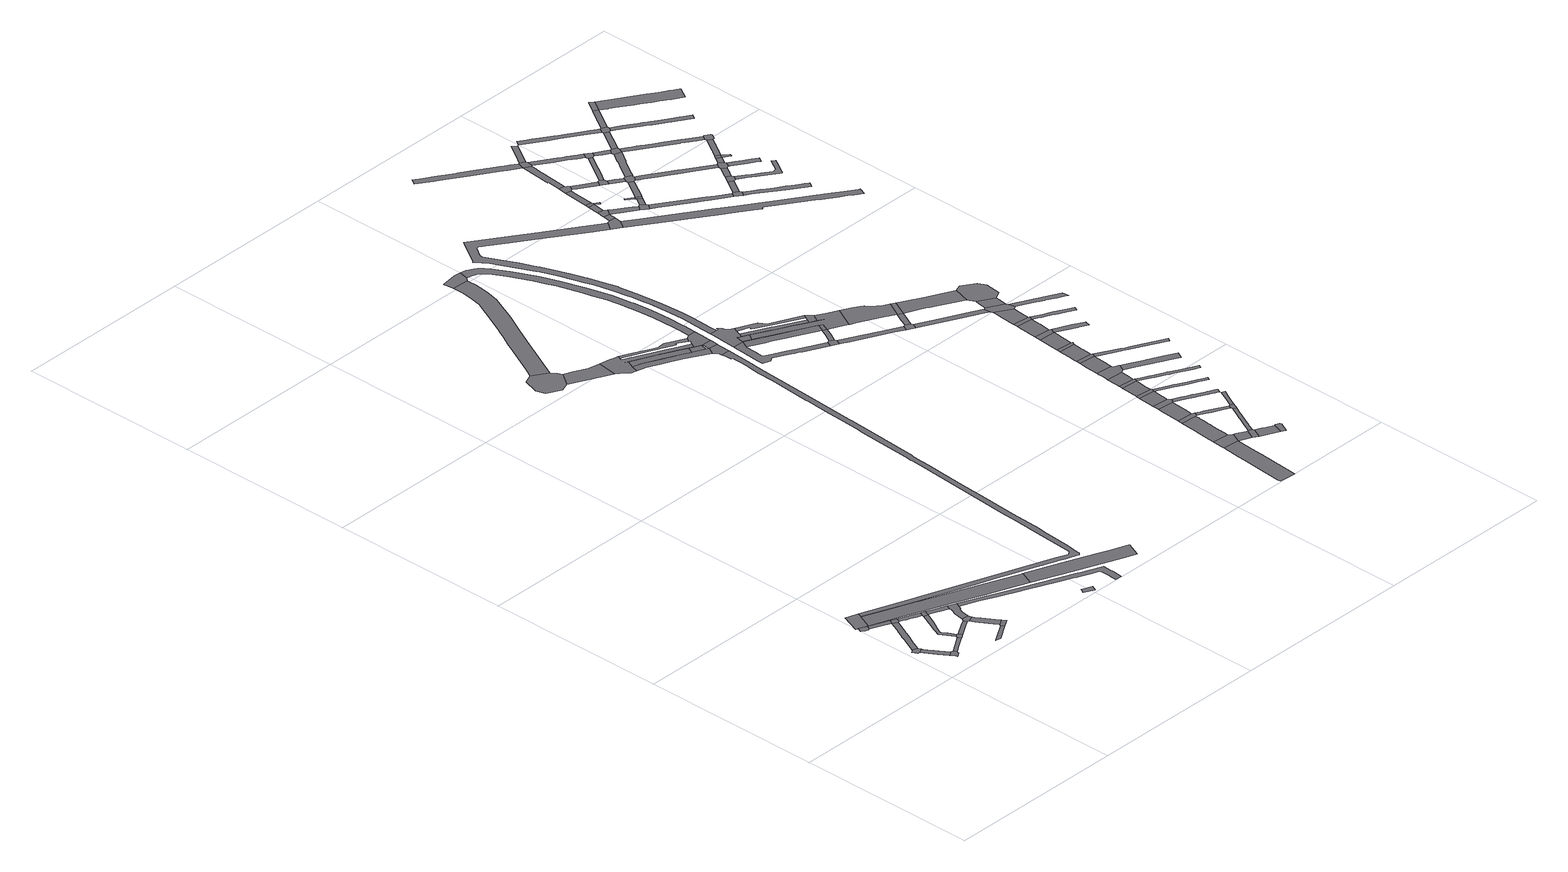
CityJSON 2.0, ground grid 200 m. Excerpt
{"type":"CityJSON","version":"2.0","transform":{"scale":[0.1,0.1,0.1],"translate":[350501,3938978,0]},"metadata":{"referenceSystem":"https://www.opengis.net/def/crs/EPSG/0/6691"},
"CityObjects":{
"road1":{"type":"Road","geometry":[{"type":"MultiSurface","lod":"1","boundaries":[[[0,1,2,3,4,5,6,7,8]]]}]},
"road2":{"type":"Road","attributes":{"RoadStructureAttribute.sectionType":"1"},"geometry":[{"type":"MultiSurface","lod":"1","boundaries":[[[9,10,11,12,13,5,4,14,15,16]]]}]},
"road3":{"type":"Road","geometry":[{"type":"MultiSurface","lod":"1","boundaries":[[[15,17,18,19,20,21,22,23,24,16]]]}]},
"road4":{"type":"Road","geometry":[{"type":"MultiSurface","lod":"1","boundaries":[[[25,26,27,28,29,30]]]}]},
"road5":{"type":"Road","attributes":{"RoadStructureAttribute.sectionType":"1"},"geometry":[{"type":"MultiSurface","lod":"1","boundaries":[[[7,31,32,33,34,35,36,37,38,39,40,41,42,43,44,45,46,47,48,49,8]]]}]},
"road6":{"type":"Road","geometry":[{"type":"MultiSurface","lod":"1","boundaries":[[[50,51,52,53,54,55]]]}]},
"road7":{"type":"Road","attributes":{"RoadStructureAttribute.sectionType":"1"},"geometry":[{"type":"MultiSurface","lod":"1","boundaries":[[[56,40,57,26,25]]]}]},
"road8":{"type":"Road","attributes":{"RoadStructureAttribute.sectionType":"1"},"geometry":[{"type":"MultiSurface","lod":"1","boundaries":[[[58,59,60,24,23,61,62,63]]]}]},
"road9":{"type":"Road","geometry":[{"type":"MultiSurface","lod":"1","boundaries":[[[64,57,40,39,65]]]}]},
"road10":{"type":"Road","geometry":[{"type":"MultiSurface","lod":"1","boundaries":[[[66,67,68,69,58,63]]]}]},
"road11":{"type":"Road","attributes":{"RoadStructureAttribute.sectionType":"1"},"geometry":[{"type":"MultiSurface","lod":"1","boundaries":[[[70,71,72,73,74,75,76,77,78,79,80,81,82,69,68]]]}]},
"road12":{"type":"Road","attributes":{"RoadStructureAttribute.sectionType":"1"},"geometry":[{"type":"MultiSurface","lod":"1","boundaries":[[[83,64,65,84,85,86,87,88,89]]]}]},
"road13":{"type":"Road","attributes":{"RoadStructureAttribute.sectionType":"1"},"geometry":[{"type":"MultiSurface","lod":"1","boundaries":[[[90,67,66,91,92,93]]]}]},
"road14":{"type":"Road","geometry":[{"type":"MultiSurface","lod":"1","boundaries":[[[77,76,94,95,83,89]]]}]},
"road15":{"type":"Road","attributes":{"RoadStructureAttribute.sectionType":"1"},"geometry":[{"type":"MultiSurface","lod":"1","boundaries":[[[96,97,98,99,100,101]]]}]},
"road16":{"type":"Road","geometry":[{"type":"MultiSurface","lod":"1","boundaries":[[[102,103,104,105,106,107,93,92,108]]]}]},
"road17":{"type":"Road","attributes":{"RoadStructureAttribute.sectionType":"1"},"geometry":[{"type":"MultiSurface","lod":"1","boundaries":[[[109,110,95,94,111,112,113,114]]]}]},
"road18":{"type":"Road","attributes":{"RoadStructureAttribute.sectionType":"1"},"geometry":[{"type":"MultiSurface","lod":"1","boundaries":[[[115,116,117,118,119,120,121,122,123,102,108]]]}]},
"road19":{"type":"Road","geometry":[{"type":"MultiSurface","lod":"1","boundaries":[[[124,125,120,119,96,101]]]}]},
"road20":{"type":"Road","geometry":[{"type":"MultiSurface","lod":"1","boundaries":[[[113,126,127,128,104,103,129,130,131,132,133,134,114]]]}]},
"road21":{"type":"Road","attributes":{"function":"2","RoadStructureAttribute.sectionType":"1"},"geometry":[{"type":"MultiSurface","lod":"1","boundaries":[[[135,136,137,138,139,140,52,51,141,142,143,144,145,146,147,148]]]}]},
"road22":{"type":"Road","attributes":{"RoadStructureAttribute.sectionType":"1"},"geometry":[{"type":"MultiSurface","lod":"1","boundaries":[[[149,150,151,152,153,154,133,132,155,156,157,158,159,160,161,162,163,164,165,166,167,168,169,170]]]}]},
"road23":{"type":"Road","attributes":{"RoadStructureAttribute.sectionType":"1"},"geometry":[{"type":"MultiSurface","lod":"1","boundaries":[[[171,172,173,174,175]]]}]},
"road24":{"type":"Road","attributes":{"RoadStructureAttribute.sectionType":"1"},"geometry":[{"type":"MultiSurface","lod":"1","boundaries":[[[176,177,178,179,180,181,182,183,184,185,186,187,188,189,190,191,192,193,194,195,196,197,198,199,200,201,202,203,204,205,206,207,208,209,210,211,212,213,214,215,216,217,218,219,220,221,222,223,224,225,226,227,228,229,230,231,232,233,234,235,236,237,238,239,240,241,242,243,244,245,246,247,248,54,53]]]}]},
"road25":{"type":"Road","attributes":{"function":"2"},"geometry":[{"type":"MultiSurface","lod":"1","boundaries":[[[249,250,251,252,253,254,148,147,255,256,257,258]]]}]},
"road26":{"type":"Road","geometry":[{"type":"MultiSurface","lod":"1","boundaries":[[[259,260,261,262,263,264,265,266,267]]]}]},
"road27":{"type":"Road","attributes":{"RoadStructureAttribute.sectionType":"1"},"geometry":[{"type":"MultiSurface","lod":"1","boundaries":[[[268,269,270,271,272,260,259]]]}]},
"road28":{"type":"Road","attributes":{"RoadStructureAttribute.sectionType":"1"},"geometry":[{"type":"MultiSurface","lod":"1","boundaries":[[[273,274,275,276,277,278,279,280,281,282,283,284,263,262,285,286,287,288,289,290,291,292]]]}]},
"road29":{"type":"Road","geometry":[{"type":"MultiSurface","lod":"1","boundaries":[[[293,294,295,296,297,298,299,300,301,302,303,304,305,306,307,308,309,310,311,312,313,314,315,316,317,318,319,320,269,268]]]}]},
"road30":{"type":"Road","attributes":{"RoadStructureAttribute.sectionType":"1"},"geometry":[{"type":"MultiSurface","lod":"1","boundaries":[[[321,322,323,324,325,297,296,326,327,328,329,330,331,332]]]}]},
"road31":{"type":"Road","attributes":{"RoadStructureAttribute.sectionType":"1"},"geometry":[{"type":"MultiSurface","lod":"1","boundaries":[[[333,334,335,336,337,338,339,296,295,340,341,342,343,344,345]]]}]},
"road32":{"type":"Road","geometry":[{"type":"MultiSurface","lod":"1","boundaries":[[[346,347,348,349,350,351,352,353,354,315,314,355,356,357,358,359,360,361,362]]]}]},
"road33":{"type":"Road","attributes":{"RoadStructureAttribute.sectionType":"6"},"geometry":[{"type":"MultiSurface","lod":"1","boundaries":[[[331,363,364,332]]]}]},
"road34":{"type":"Road","geometry":[{"type":"MultiSurface","lod":"1","boundaries":[[[365,366,273,292,367,368,369,370]]]}]},
"road35":{"type":"Road","geometry":[{"type":"MultiSurface","lod":"1","boundaries":[[[371,372,217,216,373,374,375,376,333,345]]]}]},
"road36":{"type":"Road","geometry":[{"type":"MultiSurface","lod":"1","boundaries":[[[333,376,377,378,379,380]]]}]},
"road37":{"type":"Road","geometry":[{"type":"MultiSurface","lod":"1","boundaries":[[[361,381,382,383,306,305,380,379,384,385,386,387,362]]]}]},
"road38":{"type":"Road","attributes":{"RoadStructureAttribute.sectionType":"1"},"geometry":[{"type":"MultiSurface","lod":"1","boundaries":[[[388,389,390,391,392,393,394,395,396,397,398,399,400,401,402,403,404,405,406,387,386,407,408,409,410,411,412,413,414,415,416,417,418,419,420,421,422,423,424,425,426,427,428,429,430,431,432,433,434,368,367]]]}]},
"road39":{"type":"Road","geometry":[{"type":"MultiSurface","lod":"1","boundaries":[[[435,436,437,438,439,440,441,442,443,444,445,446,447,448,449,450,451,452,453,454,455,456,457,458,459]]]}]},
"road40":{"type":"Road","attributes":{"RoadStructureAttribute.sectionType":"6"},"geometry":[{"type":"MultiSurface","lod":"1","boundaries":[[[460,461,462,463,464]]]}]},
"road41":{"type":"Road","attributes":{"RoadStructureAttribute.sectionType":"1"},"geometry":[{"type":"MultiSurface","lod":"1","boundaries":[[[465,466,467,468,469,470,471,472,453,452,473,474,475,476,477,478,479,480,481,482,483,484]]]}]},
"road42":{"type":"Road","attributes":{"RoadStructureAttribute.sectionType":"1"},"geometry":[{"type":"MultiSurface","lod":"1","boundaries":[[[485,486,487,488,489,490,453,472,491,492,493,494,495,496,497]]]}]},
"road43":{"type":"Road","attributes":{"RoadStructureAttribute.sectionType":"1"},"geometry":[{"type":"MultiSurface","lod":"1","boundaries":[[[498,499,500,501,502,503,504,505,506,507,508,509,510]]]}]},
"road44":{"type":"Road","geometry":[{"type":"MultiSurface","lod":"1","boundaries":[[[458,511,512,513,514,515,516,517,518,519,520,459]]]}]},
"road45":{"type":"Road","geometry":[{"type":"MultiSurface","lod":"1","boundaries":[[[483,521,522,523,524,484]]]}]},
"road46":{"type":"Road","attributes":{"RoadStructureAttribute.sectionType":"1"},"geometry":[{"type":"MultiSurface","lod":"1","boundaries":[[[525,526,527,528,529,530,531,532,533,534,438,437]]]}]},
"road47":{"type":"Road","attributes":{"RoadStructureAttribute.sectionType":"1"},"geometry":[{"type":"MultiSurface","lod":"1","boundaries":[[[535,536,537,538,539,540,541,542,543,544,545,546,547,548,549,550,551,552,553,554,555,556,557,558,559,560,561,562,563,564,565,446,445,566,567,568,569,570,571,572,573,574,575,576,577,578,579,580,581,582,583,584,585,586,587,588,589,590,591,592,593,594,595,596,597,598,599,600]]]}]},
"road48":{"type":"Road","attributes":{"RoadStructureAttribute.sectionType":"1"},"geometry":[{"type":"MultiSurface","lod":"1","boundaries":[[[601,602,603,604,605,606,607,608,609,464,463,610,611,612,613,614,615,616,617,618,619,620,621,622]]]}]},
"road49":{"type":"Road","attributes":{"RoadStructureAttribute.sectionType":"1"},"geometry":[{"type":"MultiSurface","lod":"1","boundaries":[[[623,524,523,624,625,496]]]}]},
"road50":{"type":"Road","geometry":[{"type":"MultiSurface","lod":"1","boundaries":[[[626,627,628,629,630,631,632,633,498,510]]]}]},
"road51":{"type":"Road","attributes":{"RoadStructureAttribute.sectionType":"1"},"geometry":[{"type":"MultiSurface","lod":"1","boundaries":[[[628,634,635,636,637,638,639,640,641,642,643,644,645,646,647,648,649,650,651,629]]]}]},
"road52":{"type":"Road","geometry":[{"type":"MultiSurface","lod":"1","boundaries":[[[617,497,496,625,618]]]}]},
"road53":{"type":"Road","attributes":{"RoadStructureAttribute.sectionType":"1"},"geometry":[{"type":"MultiSurface","lod":"1","boundaries":[[[652,653,654,655,656,626,510,657,658]]]}]},
"road54":{"type":"Road","attributes":{"RoadStructureAttribute.sectionType":"1"},"geometry":[{"type":"MultiSurface","lod":"1","boundaries":[[[521,659,660,661,662,663,664,665,666,522]]]}]},
"road55":{"type":"Road","geometry":[{"type":"MultiSurface","lod":"1","boundaries":[[[667,668,515,514,669,604,603,670,671,531,530]]]}]},
"road56":{"type":"Road","geometry":[{"type":"MultiSurface","lod":"1","boundaries":[[[672,673,674,675,646,645,676]]]}]},
"road57":{"type":"Road","geometry":[{"type":"MultiSurface","lod":"1","boundaries":[[[677,678,679,652,658,680]]]}]},
"road58":{"type":"Road","attributes":{"RoadStructureAttribute.sectionType":"1"},"geometry":[{"type":"MultiSurface","lod":"1","boundaries":[[[681,682,683,684,685,686,687,674,673]]]}]},
"road59":{"type":"Road","geometry":[{"type":"MultiSurface","lod":"1","boundaries":[[[688,689,685,684,690,691,692,693]]]}]},
"road60":{"type":"Road","attributes":{"RoadStructureAttribute.sectionType":"1"},"geometry":[{"type":"MultiSurface","lod":"1","boundaries":[[[694,695,696,697,677,680,698]]]}]},
"road61":{"type":"Road","attributes":{"RoadStructureAttribute.sectionType":"1"},"geometry":[{"type":"MultiSurface","lod":"1","boundaries":[[[699,700,701,688,693,702,703,704,705,706]]]}]},
"road62":{"type":"Road","geometry":[{"type":"MultiSurface","lod":"1","boundaries":[[[707,708,709,710,699,706]]]}]},
"road63":{"type":"Road","attributes":{"RoadStructureAttribute.sectionType":"1"},"geometry":[{"type":"MultiSurface","lod":"1","boundaries":[[[711,712,713,714,715,716,679,678,717,718,719,720,721,722,723,724,725]]]}]},
"road64":{"type":"Road","attributes":{"RoadStructureAttribute.sectionType":"1"},"geometry":[{"type":"MultiSurface","lod":"1","boundaries":[[[726,727,728,729,730,731,732,733,734,672,676]]]}]},
"road65":{"type":"Road","geometry":[{"type":"MultiSurface","lod":"1","boundaries":[[[735,736,737,694,698,738]]]}]},
"road66":{"type":"Road","attributes":{"RoadStructureAttribute.sectionType":"1"},"geometry":[{"type":"MultiSurface","lod":"1","boundaries":[[[739,740,741,742,709,708,743,744,745,746,747,748]]]}]},
"road67":{"type":"Road","geometry":[{"type":"MultiSurface","lod":"1","boundaries":[[[749,750,751,752,663,662,753]]]}]},
"road68":{"type":"Road","geometry":[{"type":"MultiSurface","lod":"1","boundaries":[[[754,755,756,757,758,739,748]]]}]},
"road69":{"type":"Road","geometry":[{"type":"MultiSurface","lod":"1","boundaries":[[[621,759,760,761,762,763,764,765,766,767,768,769,770,771,772,622]]]}]},
"road70":{"type":"Road","attributes":{"RoadStructureAttribute.sectionType":"1"},"geometry":[{"type":"MultiSurface","lod":"1","boundaries":[[[755,773,774,775,776,777,756]]]}]},
"road71":{"type":"Road","attributes":{"RoadStructureAttribute.sectionType":"1"},"geometry":[{"type":"MultiSurface","lod":"1","boundaries":[[[778,752,751,779,780,781]]]}]},
"road72":{"type":"Road","geometry":[{"type":"MultiSurface","lod":"1","boundaries":[[[724,782,783,784,785,786,731,730,725]]]}]},
"road73":{"type":"Road","attributes":{"RoadStructureAttribute.sectionType":"1"},"geometry":[{"type":"MultiSurface","lod":"1","boundaries":[[[787,788,789,790,791,792,793,794,795,796,797,798,799,800,801,802,803,804,805,691,690]]]}]},
"road74":{"type":"Road","geometry":[{"type":"MultiSurface","lod":"1","boundaries":[[[806,807,808,809,810,811,776,775,812,813,814,815,816]]]}]},
"road75":{"type":"Road","attributes":{"RoadStructureAttribute.sectionType":"1"},"geometry":[{"type":"MultiSurface","lod":"1","boundaries":[[[817,818,806,816,819,820,821,822,823]]]}]},
"road76":{"type":"Road","attributes":{"RoadStructureAttribute.sectionType":"1"},"geometry":[{"type":"MultiSurface","lod":"1","boundaries":[[[824,785,784,825,826,827,828]]]}]},
"road77":{"type":"Road","attributes":{"RoadStructureAttribute.sectionType":"1"},"geometry":[{"type":"MultiSurface","lod":"1","boundaries":[[[829,830,831,832,833,834,835,836,837,838,839,840,841,842,843,707,706]]]}]},
"road78":{"type":"Road","geometry":[{"type":"MultiSurface","lod":"1","boundaries":[[[780,844,764,763,781]]]}]},
"road79":{"type":"Road","geometry":[{"type":"MultiSurface","lod":"1","boundaries":[[[845,846,847,848,817,823,849]]]}]},
"road80":{"type":"Road","attributes":{"RoadStructureAttribute.sectionType":"1"},"geometry":[{"type":"MultiSurface","lod":"1","boundaries":[[[850,851,852,846,845,853,854,855,856,857]]]}]},
"road81":{"type":"Road","attributes":{"RoadStructureAttribute.sectionType":"1"},"geometry":[{"type":"MultiSurface","lod":"1","boundaries":[[[858,859,860,861,749,753,862,863,864,865,866,867]]]}]},
"road82":{"type":"Road","geometry":[{"type":"MultiSurface","lod":"1","boundaries":[[[857,868,869,870,850]]]}]},
"road83":{"type":"Road","attributes":{"RoadStructureAttribute.sectionType":"1"},"geometry":[{"type":"MultiSurface","lod":"1","boundaries":[[[871,872,873,874,875,876,877,878,879,880,881,882,883,754,748,884,885,886,887,888,889,890,891,892,893,894,895,896,897]]]}]},
"road84":{"type":"Road","geometry":[{"type":"MultiSurface","lod":"1","boundaries":[[[898,899,900,535,600,901,902]]]}]},
"road85":{"type":"Road","geometry":[{"type":"MultiSurface","lod":"1","boundaries":[[[903,904,905,906,907]]]}]},
"road86":{"type":"Road","attributes":{"RoadStructureAttribute.sectionType":"1"},"geometry":[{"type":"MultiSurface","lod":"1","boundaries":[[[908,909,910,911,912,913,813,812,914,915,916,917,918,919,920,921,922,923,924]]]}]},
"road87":{"type":"Road","attributes":{"RoadStructureAttribute.sectionType":"1"},"geometry":[{"type":"MultiSurface","lod":"1","boundaries":[[[925,926,927,844,780,928,929,930,931,932,933,934]]]}]},
"road88":{"type":"Road","attributes":{"RoadStructureAttribute.sectionType":"1"},"geometry":[{"type":"MultiSurface","lod":"1","boundaries":[[[935,936,907,906,937,938,939,940,941]]]}]},
"road89":{"type":"Road","geometry":[{"type":"MultiSurface","lod":"1","boundaries":[[[942,943,944,945,946,947,948,949]]]}]},
"road90":{"type":"Road","attributes":{"RoadStructureAttribute.sectionType":"1"},"geometry":[{"type":"MultiSurface","lod":"1","boundaries":[[[950,951,952,953,954,955,956,957,958,959,960,961,962,963,964,965,966,967,968,969,970,971,972,973,974,975,976,977,978,979]]]}]},
"road91":{"type":"Road","attributes":{"RoadStructureAttribute.sectionType":"1"},"geometry":[{"type":"MultiSurface","lod":"1","boundaries":[[[980,981,982,983,984,985,905,904,903,986,987,870,869,988,989,990,904,991,992,993,994,995,996,997,998,999]]]}]},
"road92":{"type":"Road","geometry":[{"type":"MultiSurface","lod":"1","boundaries":[[[1000,1001,935,941,1002]]]}]},
"road93":{"type":"Road","attributes":{"RoadStructureAttribute.sectionType":"1"},"geometry":[{"type":"MultiSurface","lod":"1","boundaries":[[[949,948,1003,1004,1005,1006,1003,1007]]]}]},
"road94":{"type":"Road","geometry":[{"type":"MultiSurface","lod":"1","boundaries":[[[1007,1003,1006,1008,1009]]]}]},
"road95":{"type":"Road","attributes":{"RoadStructureAttribute.sectionType":"1"},"geometry":[{"type":"MultiSurface","lod":"1","boundaries":[[[1010,1011,1012,1013,1014,946,945,944,900,899,945,1015,1016,1017]]]}]},
"road96":{"type":"Road","attributes":{"RoadStructureAttribute.sectionType":"1"},"geometry":[{"type":"MultiSurface","lod":"1","boundaries":[[[823,1018,1019,1020,1021,1022,1023,1024,1025,1026,1027,1028,849]]]}]},
"road97":{"type":"Road","attributes":{"RoadStructureAttribute.sectionType":"1"},"geometry":[{"type":"MultiSurface","lod":"1","boundaries":[[[1000,1029,1030,1031,1032,1033,1034,1035,1001]]]}]},
"road98":{"type":"Road","attributes":{"RoadStructureAttribute.sectionType":"1"},"geometry":[{"type":"MultiSurface","lod":"1","boundaries":[[[1008,1036,1037,1038,1039,1040,1009]]]}]},
"road99":{"type":"Road","geometry":[{"type":"MultiSurface","lod":"1","boundaries":[[[866,1032,1031,1041,1042,1043,1044,1045,867]]]}]},
"road100":{"type":"Road","attributes":{"RoadStructureAttribute.sectionType":"1"},"geometry":[{"type":"MultiSurface","lod":"1","boundaries":[[[1044,1046,1047,1048,1049,1045]]]}]},
"road101":{"type":"Road","geometry":[{"type":"MultiSurface","lod":"1","boundaries":[[[1050,1051,1052,1053,1054,1040,1039,1055]]]}]},
"road102":{"type":"Road","geometry":[{"type":"MultiSurface","lod":"1","boundaries":[[[1016,1056,1057,1058,1059,1060,1017]]]}]},
"road103":{"type":"Road","attributes":{"RoadStructureAttribute.sectionType":"1"},"geometry":[{"type":"MultiSurface","lod":"1","boundaries":[[[1061,1062,1063,1064,1065,1066,1067,1068,1069,1070,1071,1072,1073,1074,1075,1076,1077,1002,941]]]}]},
"road104":{"type":"Road","geometry":[{"type":"MultiSurface","lod":"1","boundaries":[[[1078,1079,1080,934,933,1048,1047,1081]]]}]},
"road105":{"type":"Road","attributes":{"RoadStructureAttribute.sectionType":"1"},"geometry":[{"type":"MultiSurface","lod":"1","boundaries":[[[960,1082,1083,1084,1085,1086,1087,1054,1053,1088,1089,1090,1091,1092,1093]]]}]},
"road106":{"type":"Road","geometry":[{"type":"MultiSurface","lod":"1","boundaries":[[[1094,1095,1096,1097]]]}]},
"road107":{"type":"Road","attributes":{"RoadStructureAttribute.sectionType":"1"},"geometry":[{"type":"MultiSurface","lod":"1","boundaries":[[[1060,1059,1098,1099]]]}]},
"road108":{"type":"Road","attributes":{"RoadStructureAttribute.sectionType":"1"},"geometry":[{"type":"MultiSurface","lod":"1","boundaries":[[[1100,1101,1102,1103,1104,1105,1106,1107,1108,1050,1055]]]}]},
"road109":{"type":"Road","geometry":[{"type":"MultiSurface","lod":"1","boundaries":[[[1098,1109,1110,1094,1097,1099]]]}]},
"road110":{"type":"Road","geometry":[{"type":"MultiSurface","lod":"1","boundaries":[[[1111,961,960,1093,1112,1113,1114]]]}]},
"road111":{"type":"Road","attributes":{"RoadStructureAttribute.sectionType":"1"},"geometry":[{"type":"MultiSurface","lod":"1","boundaries":[[[1115,1116,1117,1118,1043,1042,1119,1120,1121,1122,1123,1124,1125,1126]]]}]},
"road112":{"type":"Road","geometry":[{"type":"MultiSurface","lod":"1","boundaries":[[[1127,1128,1107,1106,1129,1130,1131,1132]]]}]},
"road113":{"type":"Road","attributes":{"RoadStructureAttribute.sectionType":"1"},"geometry":[{"type":"MultiSurface","lod":"1","boundaries":[[[1133,1134,1135,1110,1109,1136,1137,1138,1139,1140,1141,1142]]]}]},
"road114":{"type":"Road","attributes":{"RoadStructureAttribute.sectionType":"1"},"geometry":[{"type":"MultiSurface","lod":"1","boundaries":[[[1143,1144,1145,1146,1147,1148,1149,1150,1151,1152,1153,1154,1155,1156,1058,1057]]]}]},
"road115":{"type":"Road","attributes":{"RoadStructureAttribute.sectionType":"1"},"geometry":[{"type":"MultiSurface","lod":"1","boundaries":[[[1131,1157,1158,1159,1160,1161,1162,1132]]]}]},
"road116":{"type":"Road","attributes":{"RoadStructureAttribute.sectionType":"1"},"geometry":[{"type":"MultiSurface","lod":"1","boundaries":[[[1163,1164,1165,1166,1167,1168,1169,1170,1171,1111,1114]]]}]},
"road117":{"type":"Road","geometry":[{"type":"MultiSurface","lod":"1","boundaries":[[[1172,1159,1158,1142,1141,1173,1174,1175,1176]]]}]},
"road118":{"type":"Road","attributes":{"RoadStructureAttribute.sectionType":"1"},"geometry":[{"type":"MultiSurface","lod":"1","boundaries":[[[1177,1178,1179,1180,1181,1182,1113,1112,1183,1184,1185,1186,1187]]]}]},
"road119":{"type":"Road","attributes":{"RoadStructureAttribute.sectionType":"1"},"geometry":[{"type":"MultiSurface","lod":"1","boundaries":[[[901,1188,1189,1190,1191,1192,1193,1194,1195,1196,1197,1198,1199,1200,1201,1202,1203,1204,1205,1206,1207,1208,1209,1210,1211,1212,1213,1214,1215,1216,1217,1218,1219,902]]]}]},
"road120":{"type":"Road","attributes":{"RoadStructureAttribute.sectionType":"1"},"geometry":[{"type":"MultiSurface","lod":"1","boundaries":[[[1127,1220,1221,1222,1223,1224,1225,1226,1128]]]}]},
"road121":{"type":"Road","attributes":{"RoadStructureAttribute.sectionType":"1"},"geometry":[{"type":"MultiSurface","lod":"1","boundaries":[[[1227,1228,1229,1230,1231,1172,1176,1232,1233,1234,1235,1236,1237,1238,1239]]]}]},
"road122":{"type":"Road","geometry":[{"type":"MultiSurface","lod":"1","boundaries":[[[1225,1224,1240,1241,1177,1187]]]}]},
"road123":{"type":"Road","geometry":[{"type":"MultiSurface","lod":"1","boundaries":[[[1151,1150,1242,1243,1244,1245,1246,1247]]]}]},
"road124":{"type":"Road","attributes":{"RoadStructureAttribute.sectionType":"1"},"geometry":[{"type":"MultiSurface","lod":"1","boundaries":[[[1248,1241,1240,1249,1250,1251]]]}]},
"road125":{"type":"Road","attributes":{"RoadStructureAttribute.sectionType":"1"},"geometry":[{"type":"MultiSurface","lod":"1","boundaries":[[[1252,1253,1254,1255,1256,1257,1258,1259,1260,1174,1173,1261,1262,1263,1264,1265,1266,1267,1268,1269]]]}]},
"road126":{"type":"Road","attributes":{"RoadStructureAttribute.sectionType":"1"},"geometry":[{"type":"MultiSurface","lod":"1","boundaries":[[[1246,1270,1271,1272,1273,1247]]]}]},
"road127":{"type":"Road","attributes":{"RoadStructureAttribute.sectionType":"1"},"geometry":[{"type":"MultiSurface","lod":"1","boundaries":[[[1274,1275,1276,1277,1278,1279,1280,1281,1282,1283,1284,1285,1286,1287,1288,1289,1290,1291,1292,1293,1294]]]}]},
"road128":{"type":"Road","geometry":[{"type":"MultiSurface","lod":"1","boundaries":[[[1239,1238,1295,1296,1297,1298,1248,1251]]]}]},
"road129":{"type":"Road","geometry":[{"type":"MultiSurface","lod":"1","boundaries":[[[1272,1299,1300,1301,1302,1273]]]}]},
"road130":{"type":"Road","attributes":{"RoadStructureAttribute.sectionType":"1"},"geometry":[{"type":"MultiSurface","lod":"1","boundaries":[[[1243,1303,1304,1305,1306,1307,1308,1309,1310,1311,1312,1313,1314,1315,1316,1317,1318,1319,1320,1321,1322,1323,1244]]]}]},
"road131":{"type":"Road","attributes":{"RoadStructureAttribute.sectionType":"1"},"geometry":[{"type":"MultiSurface","lod":"1","boundaries":[[[1301,1324,1325,1326,1327,1328,1329,1302]]]}]},
"road132":{"type":"Road","attributes":{"RoadStructureAttribute.sectionType":"1"},"geometry":[{"type":"MultiSurface","lod":"1","boundaries":[[[1330,1331,1332,1298,1297,1333,1334,1335,1336,1337]]]}]},
"road133":{"type":"Road","geometry":[{"type":"MultiSurface","lod":"1","boundaries":[[[1338,1339,1340,1341,1342,1252,1269,1328,1327]]]}]},
"road134":{"type":"Road","attributes":{"RoadStructureAttribute.sectionType":"1"},"geometry":[{"type":"MultiSurface","lod":"1","boundaries":[[[1343,1344,1345,1346,1347,1348,1349,1350,1351,1352,1353,1354,1355,1356,1357,1358,1359,1360,1361,1362,1363,1364,1300,1299]]]}]},
"road135":{"type":"Road","geometry":[{"type":"MultiSurface","lod":"1","boundaries":[[[1365,1366,1280,1279,1337,1336,1367,1368]]]}]},
"road136":{"type":"Road","attributes":{"RoadStructureAttribute.sectionType":"1"},"geometry":[{"type":"MultiSurface","lod":"1","boundaries":[[[1369,1370,1371,1372,1373,1374,1375,1376,1377,1378,1379,1380,1381,1382,1383,1384,1296,1295,1385,1386,1387,1388,1389,1390,1391,1392,1393,1394,1395,1396]]]}]},
"road137":{"type":"Road","attributes":{"RoadStructureAttribute.sectionType":"1"},"geometry":[{"type":"MultiSurface","lod":"1","boundaries":[[[1397,1341,1340,1398,1399,1400,1401,1402,1399]]]}]},
"road138":{"type":"Road","geometry":[{"type":"MultiSurface","lod":"1","boundaries":[[[1397,1399,1402,1403]]]}]},
"road139":{"type":"Road","attributes":{"RoadStructureAttribute.sectionType":"1"},"geometry":[{"type":"MultiSurface","lod":"1","boundaries":[[[1404,1405,1406,1407,1339,1338,1408,1409,1410,1411,1412,1413,1414,1415]]]}]},
"road140":{"type":"Road","attributes":{"RoadStructureAttribute.sectionType":"1"},"geometry":[{"type":"MultiSurface","lod":"1","boundaries":[[[1416,1417,1418,1403,1402,1419,1420,1421,1422,1423,1424,1425,1426]]]}]},
"road141":{"type":"Road","attributes":{"RoadStructureAttribute.sectionType":"1"},"geometry":[{"type":"MultiSurface","lod":"1","boundaries":[[[1367,1427,1428,1429,1430,1431,1432,1433,1434,1435,1436,1437,1438,1439,1440,1441,1442,1443,1444,1445,1446,1447,1448,1449,1450,1451,1452,1453,1454,1455,1368]]]}]},
"road142":{"type":"Road","geometry":[{"type":"MultiSurface","lod":"1","boundaries":[[[1456,1457,1396,1395,1426,1425,1458,1459]]]}]},
"road143":{"type":"Road","geometry":[{"type":"MultiSurface","lod":"1","boundaries":[[[1460,1461,1462,1463]]]}]},
"road144":{"type":"Road","attributes":{"RoadStructureAttribute.sectionType":"1"},"geometry":[{"type":"MultiSurface","lod":"1","boundaries":[[[1464,1465,1466,1366,1365,1467,1468,1469,1461,1470,1471,1472,1473,1474,1475,1476,1477,1478,1479,1480,1481,1482,1483,1484,1485,1486,1487,1488,1489,1490,1491,1492,1493,1494,1495,1496,1497,1498,1462,1461,1460]]]}]}
},
"vertices":[
[99,602,0],[94,592,0],[64,573,0],[97,522,0],[116,518,0],[167,549,0],[158,564,0],[157,584,0],[101,606,0],
[260,406,0],[232,448,0],[199,499,0],[197,502,0],[176,536,0],[208,375,0],[272,276,0],[322,308,0],
[306,222,0],[312,212,0],[363,243,0],[359,250,0],[364,263,0],[367,272,0],[368,272,0],[348,304,0],
[95,1148,0],[112,1191,0],[26,1226,0],[7,1181,0],[42,1155,0],[78,1140,0],
[196,670,0],[200,678,0],[224,729,0],[231,743,0],[272,832,0],[274,837,0],[292,874,0],[312,915,0],[360,1022,0],[309,1055,0],[257,941,0],[238,900,0],[217,857,0],[199,820,0],[177,771,0],[169,752,0],[166,746,0],[136,682,0],[113,635,0],
[1,1239,0],[125,1192,0],[189,1348,0],[195,1351,0],[212,1397,0],[80,1445,0],
[186,1108,0],[337,1100,0],
[547,433,0],[542,429,0],[366,315,0],[449,323,0],[565,396,0],[569,398,0],
[399,1075,0],[380,1027,0],
[623,432,0],[600,469,0],[585,474,0],[553,451,0],
[541,552,0],[509,608,0],[510,632,0],[537,679,0],[567,734,0],[588,772,0],[647,897,0],[604,917,0],[527,748,0],[500,690,0],[498,685,0],[494,676,0],[463,598,0],
[623,982,0],[430,1005,0],[447,998,0],[492,979,0],[539,959,0],[558,951,0],[602,933,0],
[725,544,0],[736,503,0],[814,552,0],[794,585,0],
[653,911,0],[674,961,0],
[975,271,0],[824,175,0],[754,130,0],[816,122,0],[835,134,0],[997,235,0],
[905,577,0],[891,610,0],[817,621,0],[815,612,0],[808,601,0],[801,590,0],[834,545,0],
[881,875,0],[739,934,0],[727,881,0],[770,864,0],[863,825,0],[884,874,0],
[858,490,0],[860,486,0],[880,456,0],[953,338,0],[984,292,0],[1051,334,0],[1019,384,0],[945,499,0],[927,528,0],
[1014,245,0],[1080,287,0],
[869,806,0],[859,783,0],[833,722,0],[904,696,0],[929,753,0],[937,749,0],[956,789,0],[974,835,0],[960,841,0],
[1756,738,0],[1566,812,0],[1197,957,0],[781,1118,0],[739,1135,0],[376,1275,0],[461,1064,0],[743,952,0],[942,874,0],[1266,745,0],[1591,620,0],[1650,597,0],[1715,572,0],[1781,728,0],
[2384,121,0],[2387,165,0],[2392,247,0],[2150,348,0],[2142,351,0],[1596,577,0],[1148,711,0],[1340,628,0],[1535,544,0],[1604,514,0],[1724,462,0],[1919,379,0],[2048,322,0],[2081,309,0],[2112,295,0],[2209,256,0],[2299,218,0],[2313,192,0],[2309,101,0],[2308,96,0],[2301,11,0],[2378,10,0],
[1956,134,0],[1952,125,0],[1928,81,0],[2037,29,0],[2063,89,0],
[584,1202,0],[783,1129,0],[884,1093,0],[1365,920,0],[1561,850,0],[1635,823,0],[1954,711,0],[2151,638,0],[2160,634,0],[2181,626,0],[2244,603,0],[2374,557,0],[2383,554,0],[2404,573,0],[2405,574,0],[2411,648,0],[2416,669,0],[2426,767,0],[2447,1019,0],[2450,1064,0],[2458,1140,0],[2479,1497,0],[2502,1874,0],[2525,2236,0],[2556,2655,0],[2562,2730,0],[2568,2808,0],[2570,2830,0],[2574,2876,0],[2574,2881,0],[2617,3512,0],[2630,3704,0],[2633,3742,0],[2666,4316,0],[2694,4799,0],[2699,4904,0],[2705,4973,0],[2711,5022,0],[2714,5077,0],[2724,5238,0],[2733,5382,0],[2640,5387,0],[2644,5337,0],[2645,5275,0],[2665,5268,0],[2664,5233,0],[2660,5153,0],[2656,5092,0],[2650,5026,0],[2640,4912,0],[2632,4736,0],[2600,4265,0],[2599,4236,0],[2583,3999,0],[2571,3745,0],[2569,3708,0],[2559,3588,0],[2551,3502,0],[2535,3234,0],[2515,2908,0],[2513,2885,0],[2509,2831,0],[2509,2827,0],[2504,2753,0],[2419,1538,0],[2411,1420,0],[2390,1124,0],[2358,661,0],[2320,634,0],[2184,686,0],[1553,913,0],[796,1185,0],[746,1203,0],
[2822,323,0],[2771,344,0],[2652,390,0],[2536,436,0],[2381,495,0],[2162,580,0],[2130,408,0],[2647,205,0],[2764,160,0],[2831,319,0],
[1267,6117,0],[1370,6268,0],[1343,6313,0],[1305,6376,0],[1142,6473,0],[1042,6431,0],[985,6261,0],[1020,6161,0],[1172,6081,0],
[1705,5907,0],[1740,6131,0],[1649,6145,0],[1611,6154,0],[1477,6218,0],
[1762,8028,0],[1763,7916,0],[1748,7792,0],[1721,7666,0],[1592,7375,0],[1512,7215,0],[1507,7207,0],[1492,7175,0],[1470,7131,0],[1393,6979,0],[1370,6933,0],[1199,6587,0],[1536,6850,0],[1659,7096,0],[1759,7295,0],[1898,7608,0],[1931,7762,0],[1943,7864,0],[1948,7906,0],[1947,8029,0],
[1748,5881,0],[1828,5805,0],[1889,5789,0],[1910,5872,0],[1951,5956,0],[1901,5980,0],[1837,6011,0],[1902,5982,0],[2224,5837,0],[2273,5815,0],[2287,5808,0],[2400,5756,0],[2559,5677,0],[2582,5722,0],[2423,5800,0],[2400,5811,0],[2294,5861,0],[2216,5897,0],[1924,6032,0],[1927,6036,0],[1937,6055,0],[1939,6059,0],[1953,6088,0],[1942,6094,0],[1885,6103,0],[1877,6105,0],[1838,6115,0],[1825,6118,0],
[2437,5729,0],[2270,5808,0],[2231,5827,0],[2225,5829,0],[2034,5916,0],[2002,5848,0],[2199,5759,0],[2238,5740,0],[2240,5740,0],[2405,5662,0],[2477,5628,0],[2510,5694,0],
[2636,5548,0],[2343,5686,0],[2334,5691,0],[2242,5732,0],[2238,5734,0],[2234,5736,0],[2019,5834,0],[1991,5764,0],[2118,5706,0],[2210,5664,0],[2312,5618,0],[2332,5607,0],[2593,5468,0],
[2439,5910,0],[2432,5914,0],[2414,5920,0],[2399,5920,0],[2346,5919,0],[2327,5918,0],[2288,5935,0],[2205,5973,0],[2092,6023,0],[2210,5938,0],[2297,5898,0],[2327,5885,0],[2439,5835,0],[2471,5817,0],[2487,5843,0],[2597,5773,0],[2627,5821,0],
[2608,5565,0],[2631,5637,0],
[1752,8135,0],[1762,8072,0],[1983,8064,0],[2001,8168,0],[1931,8176,0],[1750,8149,0],
[2608,5460,0],[2636,5411,0],[2736,5434,0],[2736,5439,0],[2740,5493,0],[2743,5541,0],
[2745,5570,0],[2745,5573,0],[2749,5629,0],[2642,5636,0],
[2611,5764,0],[2594,5740,0],[2592,5737,0],[2751,5659,0],[2753,5705,0],[2761,5841,0],[2673,5846,0],
[2042,8054,0],[2091,8035,0],[2141,7995,0],[2144,7992,0],[2160,7972,0],[2176,7952,0],[2259,7800,0],[2368,7567,0],[2416,7444,0],[2456,7341,0],[2532,7081,0],[2561,6980,0],[2600,6824,0],[2633,6636,0],[2637,6614,0],[2650,6503,0],[2668,6291,0],[2676,6026,0],[2675,5964,0],[2762,5866,0],[2764,5985,0],[2765,6017,0],[2763,6179,0],[2757,6330,0],[2748,6450,0],[2738,6538,0],[2731,6595,0],[2729,6611,0],[2727,6621,0],[2689,6843,0],[2648,7004,0],[2610,7134,0],[2541,7370,0],[2470,7553,0],[2450,7602,0],[2340,7840,0],[2252,8002,0],[2212,8060,0],[2192,8077,0],[2171,8095,0],[2146,8113,0],[2143,8115,0],[2122,8129,0],[2101,8141,0],[2081,8151,0],[2080,8151,0],[2071,8156,0],
[3020,5526,0],[3020,5527,0],[3031,5558,0],[3057,5611,0],[3005,5636,0],[2986,5657,0],[2977,5691,0],[2943,5735,0],[2941,5717,0],[2932,5706,0],[2912,5707,0],[2833,5711,0],[2832,5696,0],[2827,5621,0],[2821,5520,0],[2820,5494,0],[2817,5455,0],[2814,5398,0],[2936,5390,0],[2937,5397,0],[2943,5436,0],[2951,5486,0],[2987,5469,0],[2993,5466,0],[3015,5510,0],
[2955,5479,0],[2947,5433,0],[2941,5402,0],[3029,5359,0],[3064,5425,0],
[3178,4940,0],[3103,4977,0],[2984,5035,0],[2892,5080,0],[2882,5098,0],[2886,5186,0],[2892,5312,0],[2897,5309,0],[2811,5354,0],[2809,5317,0],[2793,5067,0],[2789,5002,0],[2873,4971,0],[2916,5000,0],[3093,4911,0],[3122,4896,0],[3154,4880,0],[3194,4860,0],[3449,4736,0],[3477,4794,0],
[3585,5080,0],[3502,5118,0],[3393,5171,0],[3280,5225,0],[3151,5287,0],[3149,5288,0],[3071,5225,0],[3135,5195,0],[3182,5172,0],[3251,5139,0],[3354,5090,0],[3594,4974,0],[3633,5057,0],
[4670,797,0],[4654,591,0],[4649,519,0],[4632,307,0],[4612,50,0],[4610,15,0],[4794,0,0],[4796,33,0],[4827,457,0],[4833,531,0],[4840,628,0],[4849,748,0],[4850,783,0],
[3251,5338,0],[3309,5309,0],[3445,5242,0],[3610,5161,0],[3631,5203,0],[3363,5338,0],[3326,5356,0],[3310,5364,0],[3186,5426,0],[3172,5433,0],
[3528,4697,0],[3557,4757,0],[3551,4779,0],[3504,4801,0],
[3165,5515,0],[3155,5483,0],[3187,5467,0],[3300,5410,0],[3343,5389,0],[3648,5236,0],[3665,5272,0],[3364,5416,0],[3324,5435,0],[3272,5506,0],
[3582,7725,0],[3533,7757,0],[3441,7818,0],[2968,8134,0],[2809,8240,0],[2416,8502,0],[2405,8485,0],[2333,8376,0],[2294,8316,0],[2222,8205,0],[2219,8203,0],[2271,8132,0],[2312,8069,0],[2337,8020,0],[2426,7842,0],[2509,7658,0],[2515,7644,0],[2584,7470,0],[2650,7279,0],[2681,7181,0],[2709,7092,0],[2756,6893,0],[2789,6715,0],[2793,6694,0],[2806,6590,0],[2811,6549,0],[2820,6484,0],[2835,6291,0],[2843,6087,0],[2842,6002,0],[2841,5896,0],[2914,5790,0],[2921,6020,0],[2921,6023,0],[2922,6097,0],[2920,6165,0],[2909,6355,0],[2903,6411,0],[2892,6495,0],[2884,6570,0],[2876,6632,0],[2867,6706,0],[2842,6892,0],[2839,6913,0],[2820,6987,0],[2799,7066,0],[2794,7080,0],[2750,7223,0],[2749,7227,0],[2747,7233,0],[2740,7270,0],[2694,7405,0],[2662,7494,0],[2587,7682,0],[2562,7741,0],[2506,7873,0],[2428,8044,0],[2348,8205,0],[2351,8235,0],[2419,8339,0],[2449,8346,0],[2759,8138,0],[2906,8041,0],[3379,7725,0],[3433,7689,0],[3520,7632,0],
[3938,5097,0],[3833,5150,0],[3729,5202,0],[3686,5123,0],[3791,5067,0],[3577,5171,0],[3454,5232,0],[3308,5304,0],[3245,5335,0],[3120,5313,0],[3155,5296,0],[3283,5233,0],[3544,5104,0],[3580,5086,0],[3678,5038,0],[3758,4999,0],[3677,5037,0],[3638,4953,0],[3717,4915,0],[3734,4907,0],[3836,4858,0],[3953,5089,0],
[3545,4880,0],[3591,4858,0],[3638,4952,0],
[4905,894,0],[4876,908,0],[4861,926,0],[4682,940,0],[4681,932,0],[4681,924,0],[4678,896,0],[4672,823,0],
[4865,981,0],[4869,1028,0],[4869,1030,0],[4869,1036,0],[4878,1150,0],[4878,1153,0],[4880,1166,0],[4882,1199,0],[4886,1248,0],[4891,1317,0],[4892,1322,0],[4895,1365,0],[4716,1379,0],[4715,1377,0],[4701,1196,0],[4700,1178,0],[4692,1069,0],[4687,1003,0],
[5035,829,0],[5027,834,0],[4957,868,0],[4952,870,0],[4933,880,0],[4890,764,0],[4984,720,0],
[3590,4667,0],[3600,4662,0],[4033,4449,0],[4137,4397,0],[4164,4452,0],[3973,4548,0],[3753,4658,0],[3712,4679,0],
[3646,5232,0],[3634,5208,0],[3682,5125,0],[3711,5222,0],[3673,5268,0],
[4927,1408,0],[4900,1421,0],[4720,1435,0],[4717,1395,0],[4910,1371,0],
[5096,799,0],[5088,822,0],[5049,833,0],[5045,691,0],
[4908,1523,0],[4912,1570,0],[4920,1679,0],[4921,1691,0],[4741,1705,0],[4738,1661,0],[4721,1455,0],
[4747,1776,0],[4743,1725,0],[4933,1694,0],[4954,1736,0],[4939,1744,0],[4926,1762,0],
[5281,708,0],[5186,755,0],[5183,757,0],[5169,764,0],[5245,597,0],
[4761,1964,0],[4760,1959,0],[4756,1894,0],[4932,1826,0],[4933,1844,0],[4934,1851,0],[4941,1946,0],[4941,1950,0],
[4959,1986,0],[4944,1994,0],[4764,2008,0],[4763,1992,0],
[5177,1093,0],[5164,1066,0],[5153,1043,0],[5144,1026,0],[5095,926,0],[5090,916,0],[5116,881,0],[5120,891,0],[5122,893,0],[5198,1049,0],[5202,1057,0],[5205,1063,0],[5218,1091,0],[5262,1181,0],[5229,1198,0],
[4942,1355,0],[5046,1304,0],[5066,1294,0],[5137,1259,0],[5222,1217,0],[5240,1253,0],[5077,1335,0],[5008,1371,0],[4983,1382,0],
[5344,677,0],[5338,695,0],[5301,718,0],[5295,573,0],
[4780,2203,0],[4780,2193,0],[4778,2187,0],[4772,2102,0],[4948,2045,0],[4951,2092,0],[4951,2093,0],[4958,2168,0],[4959,2177,0],[4960,2190,0],
[4251,4409,0],[4249,4413,0],[4244,4432,0],[4190,4459,0],[4225,4354,0],
[4978,2227,0],[4963,2234,0],[4784,2247,0],[4783,2243,0],[4781,2211,0],
[3849,4852,0],[3920,4817,0],[4070,4744,0],[4155,4703,0],[4277,4640,0],[4365,4811,0],[4283,4853,0],[4254,4873,0],[4239,4888,0],[4210,4917,0],[4209,4918,0],[4170,4965,0],[4142,4991,0],[4083,5023,0],
[4967,2280,0],[4971,2332,0],[4975,2393,0],[4795,2407,0],[4787,2293,0],
[4229,4542,0],[4284,4515,0],[4330,4611,0],[4275,4637,0],
[5273,1203,0],[5282,1222,0],[5292,1243,0],[5259,1259,0],[5242,1254,0],
[5054,1634,0],[5126,1598,0],[5144,1590,0],[5202,1562,0],[5203,1561,0],[5253,1537,0],[5266,1530,0],[5318,1505,0],[5346,1491,0],[5354,1484,0],[5376,1530,0],[5363,1536,0],[5307,1563,0],[5284,1575,0],[5270,1581,0],[5157,1637,0],[5147,1642,0],[5097,1666,0],[5046,1691,0],
[4806,2551,0],[4804,2524,0],[4804,2522,0],[4804,2521,0],[4801,2481,0],[4796,2418,0],[5019,2419,0],[5054,2492,0],[5047,2496,0],[4996,2519,0],[4987,2537,0],
[4825,2787,0],[4816,2689,0],[4994,2633,0],[4996,2651,0],[4996,2661,0],[4997,2665,0],[5005,2772,0],
[5307,1358,0],[5315,1289,0],[5350,1361,0],[5395,1452,0],[5360,1465,0],
[5127,1860,0],[5204,1822,0],[5264,1792,0],[5356,1748,0],[5382,1735,0],[5446,1704,0],[5462,1737,0],[5461,1737,0],[5384,1775,0],[5375,1779,0],[5279,1827,0],[5213,1860,0],[5169,1881,0],[5157,1887,0],[5045,1942,0],
[4416,4785,0],
[5008,2820,0],[4828,2835,0],[4828,2823,0],[4826,2804,0],[5025,2811,0],
[4847,3064,0],[4837,2943,0],[4831,2865,0],[5011,2850,0],[5019,2936,0],[5019,2940,0],[5024,3015,0],[5027,3050,0],
[4886,4099,0],[4735,4173,0],[4486,4294,0],[4360,4355,0],[4308,4313,0],[4628,4156,0],[4795,4074,0],[4810,4066,0],[4903,4021,0],[4899,4092,0],
[5044,3086,0],[5030,3092,0],[4850,3107,0],
[5562,1939,0],[5481,1978,0],[5478,1980,0],[5458,1990,0],[5376,2030,0],[5272,2081,0],[5265,2084,0],[5258,2088,0],[5160,2137,0],[5109,2162,0],[5054,2189,0],[5051,2191,0],[5032,2200,0],[5096,2123,0],[5124,2109,0],[5244,2049,0],[5248,2047,0],[5251,2046,0],[5261,2041,0],[5307,2019,0],[5359,1993,0],[5408,1969,0],[5454,1945,0],[5462,1941,0],[5474,1936,0],[5525,1911,0],[5544,1902,0],
[3689,7685,0],[3694,7731,0],[3627,7738,0],[3625,7563,0],[3686,7656,0],
[4868,3343,0],[5049,3337,0],[5076,3392,0],[5054,3402,0],[4874,3414,0],
[5472,2286,0],[5369,2337,0],[5315,2364,0],[5305,2369,0],[5271,2386,0],[5160,2441,0],[5136,2363,0],[5137,2362,0],[5243,2308,0],[5291,2286,0],[5308,2277,0],[5349,2258,0],[5354,2255,0],[5458,2203,0],[5528,2168,0],[5549,2157,0],[5586,2230,0],
[4788,4589,0],[4692,4639,0],[4484,4749,0],[4458,4551,0],[4538,4514,0],[4560,4503,0],[4577,4494,0],[4639,4463,0],[4910,4326,0],[4961,4507,0],
[4893,3658,0],[4891,3629,0],[5055,3413,0],[5065,3532,0],[5065,3533,0],[5065,3536,0],[5074,3643,0],
[3644,7872,0],[3643,7860,0],[3639,7828,0],[3704,7819,0],[3748,7876,0],[3727,7888,0],[3719,7905,0],[3648,7912,0],
[2840,9527,0],[3001,9428,0],[3067,9388,0],[3078,9381,0],[3130,9348,0],[3303,9238,0],[3546,9085,0],[3615,9040,0],[3690,8993,0],[3738,8963,0],[3741,8961,0],[3768,9039,0],[3701,9080,0],[3696,9083,0],[3628,9126,0],[3613,9135,0],[3536,9184,0],[3535,9184,0],[3500,9206,0],[3446,9239,0],[3365,9290,0],[3364,9291,0],[3337,9307,0],[3260,9356,0],[3248,9364,0],[3162,9419,0],[3126,9441,0],[3068,9477,0],[2971,9537,0],[2881,9594,0],
[5349,3259,0],[5343,3261,0],[5293,3286,0],[5289,3288,0],[5288,3288,0],[5269,3298,0],[4855,3168,0],[4851,3123,0],[5040,3216,0],[5041,3231,0],[5046,3285,0],[5050,3337,0],[5140,3290,0],[5206,3259,0],[5228,3248,0],[5274,3226,0],[5281,3222,0],[5304,3211,0],[5370,3177,0],[5390,3239,0],
[5078,3693,0],[4897,3708,0],[5094,3685,0],
[3731,8036,0],[3785,7999,0],[3794,8022,0],[3745,8053,0],[3662,8044,0],
[3734,8077,0],[3667,8084,0],
[3952,7738,0],[3948,7741,0],[3886,7783,0],[3827,7822,0],[3794,7844,0],[3825,7740,0],[3955,7654,0],[3996,7708,0],
[5039,2755,0],[5248,2650,0],[5261,2643,0],[5316,2616,0],[5355,2597,0],[5662,2446,0],[5688,2433,0],[5707,2470,0],[5366,2636,0],[5313,2662,0],[5273,2681,0],
[5086,3808,0],[5087,3809,0],[5092,3886,0],[4920,3994,0],[4914,3920,0],[4913,3914,0],[4898,3726,0],
[3741,8161,0],[3742,8163,0],[3753,8290,0],[3760,8359,0],[3696,8366,0],
[5109,3895,0],[5134,3908,0],[5117,3984,0],[5105,4008,0],[4925,4104,0],
[5116,4105,0],[5120,4141,0],[4946,4237,0],[4939,4191,0],
[3812,8419,0],[3789,8434,0],[3780,8440,0],[3771,8457,0],[3707,8464,0],[3779,8368,0],
[3997,7626,0],[4037,7600,0],[4072,7654,0],[4066,7680,0],[4017,7713,0],
[5129,3617,0],[5160,3602,0],[5167,3597,0],[5236,3565,0],[5240,3563,0],[5277,3546,0],[5289,3540,0],[5316,3526,0],[5337,3516,0],[5392,3488,0],[5484,3444,0],[5505,3486,0],[5420,3527,0],[5317,3578,0],[5307,3583,0],[5301,3586,0],[5210,3629,0],
[5223,4358,0],[5186,4445,0],[5042,4538,0],[5207,4191,0],
[3741,8959,0],[3713,8637,0],[3711,8617,0],[3721,8616,0],[3723,8615,0],[3722,8612,0],[3773,8477,0],[3789,8643,0],[3797,8732,0],[3806,8816,0],[3810,8856,0],[3816,8919,0],
[4082,7839,0],[3998,7891,0],[3988,7872,0],[4069,7818,0],
[4124,7772,0],[4073,7804,0],
[3824,8340,0],[3903,8290,0],[3904,8289,0],[3960,8254,0],[3981,8240,0],[3987,8236,0],[4010,8222,0],[4042,8273,0],[3966,8321,0],
[4142,7801,0],[4091,7833,0],
[3783,9044,0],[3834,8926,0],[3844,8991,0],[3833,9010,0],
[5606,3741,0],[5458,3814,0],[5371,3857,0],[5155,3963,0],[5302,3825,0],[5324,3814,0],[5356,3798,0],[5402,3776,0],[5409,3773,0],[5514,3720,0],[5586,3684,0],[5619,3667,0],
[4110,8258,0],[4072,8282,0],[4063,8189,0],[4066,8187,0],[4090,8172,0],[4115,8228,0],
[4141,7914,0],[4136,7906,0],[4132,7899,0],[4164,7836,0],[4170,7846,0],[4182,7865,0],[4206,7904,0],[4253,7981,0],[4285,8033,0],[4234,8063,0],
[4081,7571,0],[4099,7559,0],[4196,7495,0],[4429,7346,0],[4453,7331,0],[4514,7290,0],[4652,7204,0],[4728,7156,0],[4758,7204,0],[4628,7290,0],[4546,7344,0],[4452,7405,0],[4342,7477,0],[4336,7481,0],
[4148,8136,0],[4230,8085,0],[4256,8140,0],[4188,8182,0],[4183,8185,0],[4136,8215,0],
[3884,9090,0],[3911,9133,0],[3913,9135,0],[3991,9258,0],[3940,9292,0],[3866,9173,0],[3862,9167,0],[3859,9163,0],[3819,9101,0],
[4285,8147,0],[4304,8036,0],[4343,8084,0],[4340,8097,0],[4346,8108,0],
[4308,8700,0],[4281,8717,0],[4261,8730,0],[4165,8790,0],[4130,8812,0],[4086,8839,0],[4014,8813,0],[4125,8744,0],[4207,8692,0],[4236,8674,0],[4276,8649,0],
[3784,7457,0],[3969,7334,0],[4331,7092,0],[4368,7068,0],[4564,6939,0],[4716,6839,0],[4720,6835,0],[4745,6819,0],[4756,6812,0],[4774,6836,0],[4791,6825,0],[4909,6746,0],[5234,6531,0],[5258,6516,0],[5405,6419,0],[5428,6404,0],[5472,6375,0],[5525,6340,0],[5605,6287,0],[5634,6367,0],[5624,6373,0],[5505,6451,0],[5405,6517,0],[5282,6598,0],[5279,6600,0],[4992,6790,0],[4782,6929,0],[4635,7026,0],[4430,7161,0],[4372,7199,0],[3963,7473,0],[3846,7550,0],
[4176,8363,0],[4218,8431,0],[4253,8488,0],[4292,8551,0],[4320,8596,0],[4282,8621,0],[4180,8457,0],
[4433,8382,0],[4429,8377,0],[4391,8316,0],[4351,8252,0],[4344,8241,0],[4372,8150,0],[4440,8259,0],[4452,8278,0],[4479,8320,0],[4486,8316,0],[4533,8391,0],[4576,8459,0],[4498,8486,0],
[4351,8602,0],[4383,8653,0],
[4769,7131,0],[4809,7106,0],[4838,7153,0],[4835,7166,0],[4831,7181,0],[4779,7209,0],
[4529,8561,0],[4416,8561,0],[4422,8558,0],[4493,8514,0],
[5034,7652,0],[4718,7850,0],[4709,7856,0],[4691,7867,0],[4686,7870,0],[4681,7873,0],[4578,7938,0],[4575,7940,0],[4405,8046,0],[4374,7992,0],[4408,7971,0],[4432,7956,0],[4439,7952,0],[4495,7917,0],[4572,7870,0],[4658,7816,0],[4784,7737,0],[5001,7603,0],
[4882,7265,0],[4888,7274,0],[4931,7343,0],[4879,7374,0],
[4265,9101,0],[4354,9045,0],[4438,8992,0],[4519,8942,0],[4520,8941,0],[4698,8828,0],[4731,8880,0],[4711,8893,0],[4647,8932,0],[4523,9010,0],[4521,9011,0],[4461,9049,0],[4386,9096,0],[4354,9117,0],[4350,9119,0],[4207,9211,0],[4204,9213,0],[4167,9236,0],[4129,9260,0],[4040,9317,0],[4009,9262,0],
[4579,8460,0],[4604,8514,0],[4600,8535,0],[4548,8564,0],
[4961,7348,0],[4983,7390,0],[4976,7418,0],[4925,7449,0],
[4872,7066,0],[4875,7065,0],[4905,7044,0],[5079,6923,0],[5147,6873,0],[5176,6852,0],[5328,6749,0],[5354,6732,0],[5391,6788,0],[5348,6816,0],[5306,6844,0],[5303,6846,0],[5242,6886,0],[5211,6907,0],[5201,6913,0],[5195,6917,0],[5104,6977,0],[5007,7041,0],[5006,7041,0],[4986,7055,0],[4913,7102,0],
[4992,7444,0],[5007,7467,0],[5022,7493,0],[5053,7543,0],[5006,7582,0],[4936,7466,0],
[4701,8805,0],[4633,8697,0],[4627,8688,0],[4645,8607,0],[4677,8657,0],[4693,8683,0],[4754,8780,0],[4703,8809,0],
[5083,7552,0],[5109,7605,0],[5105,7626,0],[5055,7659,0],[5036,7653,0],
[5036,7299,0],[5056,7286,0],[5128,7238,0],[5133,7234,0],[5225,7175,0],[5320,7112,0],[5323,7110,0],[5343,7097,0],[5350,7108,0],[5357,7119,0],[5383,7160,0],[5413,7211,0],[5461,7289,0],[5423,7313,0],[5386,7252,0],[5376,7236,0],[5344,7184,0],[5309,7176,0],[5305,7176,0],[5203,7243,0],[5102,7310,0],[5078,7326,0],
[4804,8856,0],[4749,8883,0],[4776,8785,0],[4806,8834,0],
[5157,8169,0],[5117,8194,0],[4977,8281,0],[4966,8287,0],[4954,8295,0],[4904,8326,0],[4852,8358,0],[4846,8362,0],[4798,8393,0],[4782,8403,0],[4780,8404,0],[4770,8410,0],[4766,8413,0],[4750,8423,0],[4711,8448,0],[4678,8468,0],[4671,8402,0],[4805,8317,0],[4808,8316,0],[4924,8244,0],[4943,8232,0],[4947,8229,0],[5063,8157,0],[5069,8153,0],[5108,8129,0],[5202,8070,0],[5269,8028,0],[5300,8079,0],
[5101,7730,0],[5146,7690,0],[5151,7698,0],[5232,7646,0],[5247,7678,0],[5173,7734,0],
[5123,7766,0],
[5322,7472,0],[5270,7505,0],[5249,7518,0],[5183,7559,0],[5099,7542,0],[5187,7487,0],[5243,7451,0],[5308,7411,0],[5333,7394,0],[5342,7388,0],[5353,7381,0],[5385,7432,0],
[5249,7967,0],[5178,7851,0],[5165,7832,0],[5216,7801,0],[5217,7803,0],[5220,7808,0],[5273,7892,0],[5277,7897,0],[5279,7901,0],[5325,7975,0],[5274,8007,0],
[4796,8772,0],[4845,8742,0],[4849,8739,0],[4900,8707,0],[4961,8668,0],[5020,8631,0],[5023,8629,0],[5072,8599,0],[5122,8567,0],[5135,8559,0],[5145,8552,0],[5151,8548,0],[5248,8487,0],[5283,8464,0],[5410,8385,0],[5470,8348,0],[5502,8398,0],[5401,8461,0],[5393,8466,0],[5299,8525,0],[5216,8578,0],[5154,8617,0],[5133,8631,0],[5093,8656,0],[5092,8657,0],[5050,8683,0],[4984,8725,0],[4923,8763,0],[4856,8803,0],
[5371,8048,0],[5320,8082,0],[5343,7977,0],[5376,8029,0],
[4914,9143,0],[4964,9111,0],[5044,9237,0],[4994,9270,0],
[4832,9016,0],[4828,9009,0],[4827,9007,0],[4866,8954,0],[4870,8961,0],[4880,8976,0],[5041,9063,0],[5047,9059,0],[5077,9040,0],[5103,9024,0],[5134,9004,0],[5163,8985,0],[5231,8943,0],[5261,8925,0],[5324,8885,0],[5333,8880,0],[5405,8834,0],[5467,8796,0],[5501,8775,0],[5558,8739,0],[5569,8732,0],[5682,8662,0],[5762,8788,0],[5753,8793,0],[5679,8839,0],[5664,8849,0],[5648,8858,0],[5576,8902,0],[5484,8961,0],[5477,8965,0],[5421,9001,0],[5368,9035,0],[5211,9133,0],[5187,9148,0],[5127,9185,0]
]}
